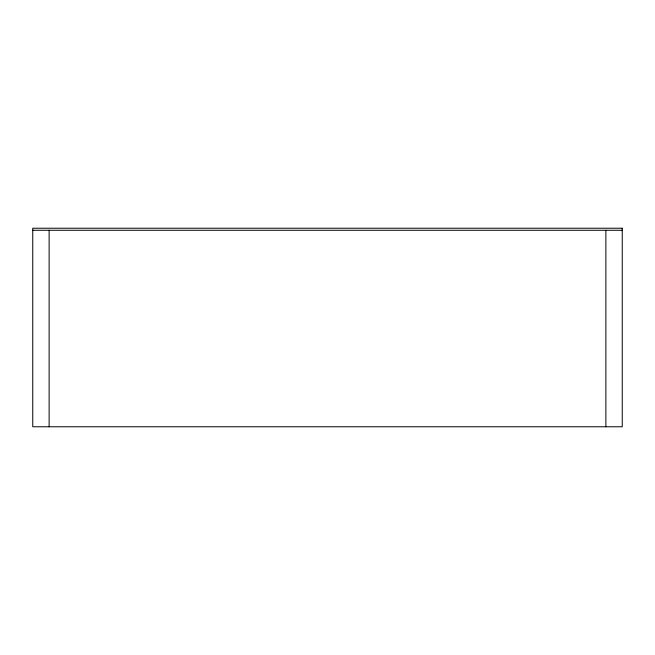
<?xml version="1.0" encoding="UTF-8"?>
<svg xmlns="http://www.w3.org/2000/svg" width="655" height="655" viewBox="0 0 655 655"><rect width="100%" height="100%" fill="white"/><g stroke="black" fill="none" stroke-linecap="round" stroke-linejoin="round"><path stroke-width="0.98" d="M32.75 230.273L622.25 230.273M605.875 230.273L605.875 426.773M49.125 230.273L49.125 426.773M622.25 228.227L32.75 228.227L32.75 426.773L622.25 426.773L622.25 228.227"/></g></svg>
